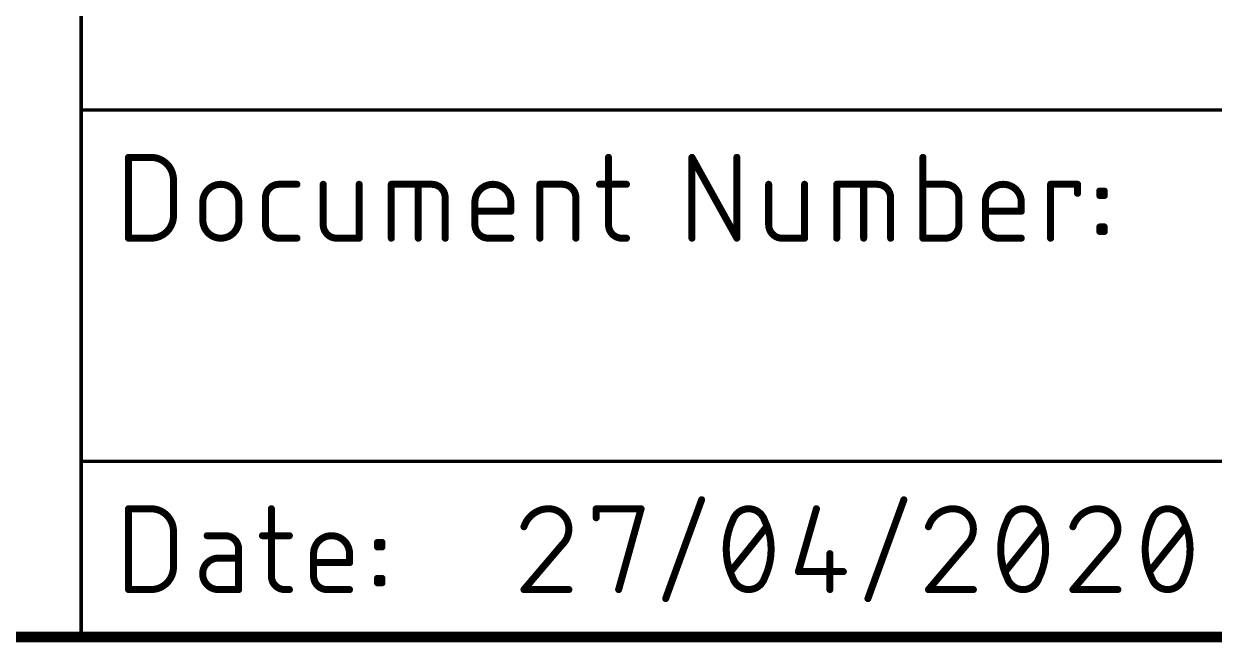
# Model space of a CAD drawing. Extents: x 0 to 264, y 0 to 180.
# Drawn here: x 160.9 to 195.31, y -0.15 to 17.73 of the extents above; entities that cross this region are included whole.
import ezdxf

# ---------------------------------------------------------------- set-up
doc = ezdxf.new("R2010")
doc.units = 0
doc.layers.add('94', color=12, linetype='CONTINUOUS')

msp = doc.modelspace()

# ---------------------------------------------------------------- linework, layer by layer
at = {"layer": '94'}
for points, const_width in [([(162.56, 15.24), (162.56, 22.86)], 0.1016), ([(162.56, 5.08), (162.56, 15.24)], 0.1016), ([(250.19, 15.24), (162.56, 15.24)], 0.1016), ([(163.9316, 11.5316), (163.9316, 13.8684)], 0.2032), ([(163.9316, 13.8684), (164.5807, 13.8684)], 0.2032), ([(177.8049, 13.8684), (177.8049, 11.9211)], 0.2032), ([(180.217, 11.5316), (180.217, 13.8684)], 0.2032), ([(180.217, 13.8684), (181.5152, 11.5316)], 0.2032), ([(181.5152, 11.5316), (181.5152, 13.8684)], 0.2032), ([(186.894, 13.8684), (186.894, 11.5316)], 0.2032), ([(165.2298, 13.2193), (165.2298, 12.1807)], 0.2032), ([(168.2801, 13.0895), (168.7994, 13.0895)], 0.2032), ([(169.5595, 13.0895), (169.5595, 11.9211)], 0.2032), ([(170.5981, 11.5316), (170.5981, 13.0895)], 0.2032), ([(171.5269, 11.5316), (171.5269, 13.0895)], 0.2032), ([(171.5269, 13.0895), (172.6953, 13.0895)], 0.2032), ([(172.3058, 11.5316), (172.3058, 13.0895)], 0.2032), ([(175.8231, 11.5316), (175.8231, 13.0895)], 0.2032), ([(175.8231, 13.0895), (176.4722, 13.0895)], 0.2032), ([(177.5453, 13.0895), (178.3242, 13.0895)], 0.2032), ([(182.4347, 13.0895), (182.4347, 11.9211)], 0.2032), ([(183.4733, 11.5316), (183.4733, 13.0895)], 0.2032), ([(184.4021, 11.5316), (184.4021, 13.0895)], 0.2032), ([(184.4021, 13.0895), (185.5705, 13.0895)], 0.2032), ([(185.1811, 11.5316), (185.1811, 13.0895)], 0.2032), ([(187.5431, 13.0895), (186.894, 13.0895)], 0.2032), ([(190.5838, 11.5316), (190.5838, 13.0895)], 0.2032), ([(190.5838, 13.0895), (191.3628, 13.0895)], 0.2032), ([(191.3628, 13.0895), (191.3628, 12.8298)], 0.2032), ([(167.8906, 11.9211), (167.8906, 12.7)], 0.2032), ([(173.0848, 12.7), (173.0848, 11.5316)], 0.2032), ([(176.8617, 12.7), (176.8617, 11.5316)], 0.2032), ([(185.96, 12.7), (185.96, 11.5316)], 0.2032), ([(187.9325, 11.9211), (187.9325, 12.7)], 0.2032), ([(192.0062, 12.7649), (192.0062, 12.8947)], 0.2032), ([(192.0062, 12.8947), (192.136, 12.8947)], 0.2032), ([(192.136, 12.7649), (192.0062, 12.7649)], 0.2032), ([(192.136, 12.8947), (192.136, 12.7649)], 0.2032), ([(166.0797, 12.0509), (166.0797, 12.5702)], 0.2032), ([(167.1183, 12.5702), (167.1183, 12.0509)], 0.2032), ([(173.944, 11.9211), (173.944, 12.5702)], 0.2032), ([(174.9826, 12.3105), (173.944, 12.3105)], 0.2032), ([(174.9826, 12.5702), (174.9826, 12.3105)], 0.2032), ([(188.6983, 11.9211), (188.6983, 12.5702)], 0.2032), ([(189.7369, 12.3105), (188.6983, 12.3105)], 0.2032), ([(189.7369, 12.5702), (189.7369, 12.3105)], 0.2032), ([(192.0062, 11.7263), (192.0062, 11.8562)], 0.2032), ([(192.0062, 11.8562), (192.136, 11.8562)], 0.2032), ([(192.136, 11.7263), (192.0062, 11.7263)], 0.2032), ([(192.136, 11.8562), (192.136, 11.7263)], 0.2032), ([(164.5807, 11.5316), (163.9316, 11.5316)], 0.2032), ([(168.7994, 11.5316), (168.2801, 11.5316)], 0.2032), ([(169.949, 11.5316), (170.5981, 11.5316)], 0.2032), ([(174.9826, 11.5316), (174.3335, 11.5316)], 0.2032), ([(178.1944, 11.5316), (178.3242, 11.5316)], 0.2032), ([(182.8242, 11.5316), (183.4733, 11.5316)], 0.2032), ([(186.894, 11.5316), (187.5431, 11.5316)], 0.2032), ([(189.7369, 11.5316), (189.0878, 11.5316)], 0.2032), ([(162.56, 0), (162.56, 5.08)], 0.1016), ([(162.56, 5.08), (233.68, 5.08)], 0.1016), ([(163.9316, 1.3716), (163.9316, 3.7084)], 0.2032), ([(163.9316, 3.7084), (164.5807, 3.7084)], 0.2032), ([(168.0615, 3.7084), (168.0615, 1.7611)], 0.2032), ([(177.4495, 3.4488), (177.4495, 3.7084)], 0.2032), ([(177.4495, 3.7084), (178.7477, 3.7084)], 0.2032), ([(178.7477, 3.7084), (178.0986, 1.3716)], 0.2032), ([(179.4584, 1.112), (180.497, 3.968)], 0.2032), ([(183.8148, 3.7084), (183.2955, 1.8909)], 0.2032), ([(185.3044, 1.112), (186.343, 3.968)], 0.2032), ([(165.2298, 3.0593), (165.2298, 2.0207)], 0.2032), ([(181.3375, 1.8909), (182.3761, 3.1891)], 0.2032), ([(189.2714, 1.8909), (190.31, 3.1891)], 0.2032), ([(193.4472, 1.8909), (194.4857, 3.1891)], 0.2032), ([(166.7237, 2.9295), (166.2044, 2.9295)], 0.2032), ([(167.8018, 2.9295), (168.5808, 2.9295)], 0.2032), ([(171.1274, 2.6049), (171.1274, 2.7347)], 0.2032), ([(171.1274, 2.7347), (171.2572, 2.7347)], 0.2032), ([(171.2572, 2.7347), (171.2572, 2.6049)], 0.2032), ([(176.4651, 2.6698), (175.3616, 1.3716)], 0.2032), ([(188.1572, 2.6698), (187.0537, 1.3716)], 0.2032), ([(192.333, 2.6698), (191.2295, 1.3716)], 0.2032), ([(167.1132, 1.3716), (167.1132, 2.54)], 0.2032), ([(169.2811, 1.7611), (169.2811, 2.4102)], 0.2032), ([(170.3197, 2.4102), (170.3197, 2.1505)], 0.2032), ([(171.2572, 2.6049), (171.1274, 2.6049)], 0.2032), ([(184.2043, 2.4102), (184.2043, 1.3716)], 0.2032), ([(167.1132, 2.2804), (166.529, 2.2804)], 0.2032), ([(170.3197, 2.1505), (169.2811, 2.1505)], 0.2032), ([(171.1274, 1.5663), (171.1274, 1.6962)], 0.2032), ([(171.1274, 1.6962), (171.2572, 1.6962)], 0.2032), ([(171.2572, 1.6962), (171.2572, 1.5663)], 0.2032), ([(183.2955, 1.8909), (184.5938, 1.8909)], 0.2032), ([(164.5807, 1.3716), (163.9316, 1.3716)], 0.2032), ([(166.529, 1.3716), (167.1132, 1.3716)], 0.2032), ([(168.4509, 1.3716), (168.5808, 1.3716)], 0.2032), ([(170.3197, 1.3716), (169.6706, 1.3716)], 0.2032), ([(171.2572, 1.5663), (171.1274, 1.5663)], 0.2032), ([(175.3616, 1.3716), (176.6598, 1.3716)], 0.2032), ([(187.0537, 1.3716), (188.3519, 1.3716)], 0.2032), ([(191.2295, 1.3716), (192.5277, 1.3716)], 0.2032), ([(0, 0), (264.16, 0)], 0.3), ([(162.56, 0), (233.68, 0)], 0.1016)]:
    msp.add_lwpolyline(points, dxfattribs=dict(at, const_width=const_width))
for points, const_width in [([(162.5854, 15.24, 1), (162.5346, 15.24)], 0.0508), ([(162.56, 15.2654, 1), (162.56, 15.2146)], 0.0508), ([(162.5346, 15.24, 1), (162.5854, 15.24)], 0.0508), ([(163.9824, 13.8684, 1), (163.8808, 13.8684)], 0.1016), ([(163.9316, 13.9192, 1), (163.9316, 13.8176)], 0.1016), ([(165.2298, 13.2193, 0.4142), (164.5807, 13.8684)], 0.2032), ([(164.5807, 13.9192, 1), (164.5807, 13.8176)], 0.1016), ([(164.5807, 13.8176, 1), (164.5807, 13.9192)], 0.1016), ([(177.8557, 13.8684, 1), (177.7541, 13.8684)], 0.1016), ([(180.2678, 13.8684, 1), (180.1662, 13.8684)], 0.1016), ([(180.2614, 13.8931, 1), (180.1726, 13.8437)], 0.1016), ([(181.566, 13.8684, 1), (181.4644, 13.8684)], 0.1016), ([(186.9448, 13.8684, 1), (186.8432, 13.8684)], 0.1016), ([(165.2806, 13.2193, 1), (165.179, 13.2193)], 0.1016), ([(165.179, 13.2193, 1), (165.2806, 13.2193)], 0.1016), ([(167.1183, 12.5702, 1), (166.0797, 12.5702)], 0.2032), ([(168.2801, 13.0895, 0.4142), (167.8906, 12.7)], 0.2032), ([(168.2801, 13.1403, 1), (168.2801, 13.0387)], 0.1016), ([(168.2801, 13.0387, 1), (168.2801, 13.1403)], 0.1016), ([(168.7994, 13.0387, 1), (168.7994, 13.1403)], 0.1016), ([(169.6103, 13.0895, 1), (169.5087, 13.0895)], 0.1016), ([(170.6489, 13.0895, 1), (170.5473, 13.0895)], 0.1016), ([(171.5777, 13.0895, 1), (171.4761, 13.0895)], 0.1016), ([(171.5269, 13.1403, 1), (171.5269, 13.0387)], 0.1016), ([(172.3566, 13.0895, 1), (172.255, 13.0895)], 0.1016), ([(173.0848, 12.7, 0.4142), (172.6953, 13.0895)], 0.2032), ([(172.6953, 13.1403, 1), (172.6953, 13.0387)], 0.1016), ([(172.6953, 13.0387, 1), (172.6953, 13.1403)], 0.1016), ([(174.9826, 12.5702, 1), (173.944, 12.5702)], 0.2032), ([(175.8739, 13.0895, 1), (175.7723, 13.0895)], 0.1016), ([(175.8231, 13.1403, 1), (175.8231, 13.0387)], 0.1016), ([(176.8617, 12.7, 0.4142), (176.4722, 13.0895)], 0.2032), ([(176.4722, 13.1403, 1), (176.4722, 13.0387)], 0.1016), ([(176.4722, 13.0387, 1), (176.4722, 13.1403)], 0.1016), ([(177.5453, 13.1403, 1), (177.5453, 13.0387)], 0.1016), ([(178.3242, 13.0387, 1), (178.3242, 13.1403)], 0.1016), ([(182.4855, 13.0895, 1), (182.3839, 13.0895)], 0.1016), ([(183.5241, 13.0895, 1), (183.4225, 13.0895)], 0.1016), ([(184.4529, 13.0895, 1), (184.3513, 13.0895)], 0.1016), ([(184.4021, 13.1403, 1), (184.4021, 13.0387)], 0.1016), ([(185.2319, 13.0895, 1), (185.1303, 13.0895)], 0.1016), ([(185.96, 12.7, 0.4142), (185.5705, 13.0895)], 0.2032), ([(185.5705, 13.1403, 1), (185.5705, 13.0387)], 0.1016), ([(185.5705, 13.0387, 1), (185.5705, 13.1403)], 0.1016), ([(186.894, 13.1403, 1), (186.894, 13.0387)], 0.1016), ([(187.9325, 12.7, 0.4142), (187.5431, 13.0895)], 0.2032), ([(187.5431, 13.1403, 1), (187.5431, 13.0387)], 0.1016), ([(187.5431, 13.0387, 1), (187.5431, 13.1403)], 0.1016), ([(189.7369, 12.5702, 1), (188.6983, 12.5702)], 0.2032), ([(190.6346, 13.0895, 1), (190.533, 13.0895)], 0.1016), ([(190.5838, 13.1403, 1), (190.5838, 13.0387)], 0.1016), ([(191.4136, 13.0895, 1), (191.312, 13.0895)], 0.1016), ([(191.3628, 13.0387, 1), (191.3628, 13.1403)], 0.1016), ([(167.9414, 12.7, 1), (167.8398, 12.7)], 0.1016), ([(167.8398, 12.7, 1), (167.9414, 12.7)], 0.1016), ([(173.1356, 12.7, 1), (173.034, 12.7)], 0.1016), ([(173.034, 12.7, 1), (173.1356, 12.7)], 0.1016), ([(176.9125, 12.7, 1), (176.8109, 12.7)], 0.1016), ([(176.8109, 12.7, 1), (176.9125, 12.7)], 0.1016), ([(186.0108, 12.7, 1), (185.9092, 12.7)], 0.1016), ([(185.9092, 12.7, 1), (186.0108, 12.7)], 0.1016), ([(187.9833, 12.7, 1), (187.8817, 12.7)], 0.1016), ([(187.8817, 12.7, 1), (187.9833, 12.7)], 0.1016), ([(191.312, 12.8298, 1), (191.4136, 12.8298)], 0.1016), ([(192.057, 12.8947, 1), (191.9554, 12.8947)], 0.1016), ([(192.0062, 12.9455, 1), (192.0062, 12.8439)], 0.1016), ([(192.0062, 12.8157, 1), (192.0062, 12.7141)], 0.1016), ([(191.9554, 12.7649, 1), (192.057, 12.7649)], 0.1016), ([(192.1868, 12.8947, 1), (192.0852, 12.8947)], 0.1016), ([(192.0852, 12.7649, 1), (192.1868, 12.7649)], 0.1016), ([(192.136, 12.8439, 1), (192.136, 12.9455)], 0.1016), ([(192.136, 12.7141, 1), (192.136, 12.8157)], 0.1016), ([(166.1305, 12.5702, 1), (166.0289, 12.5702)], 0.1016), ([(166.0289, 12.5702, 1), (166.1305, 12.5702)], 0.1016), ([(167.1691, 12.5702, 1), (167.0675, 12.5702)], 0.1016), ([(167.0675, 12.5702, 1), (167.1691, 12.5702)], 0.1016), ([(173.9948, 12.5702, 1), (173.8932, 12.5702)], 0.1016), ([(173.8932, 12.5702, 1), (173.9948, 12.5702)], 0.1016), ([(173.944, 12.3613, 1), (173.944, 12.2597)], 0.1016), ([(175.0334, 12.5702, 1), (174.9318, 12.5702)], 0.1016), ([(174.9318, 12.5702, 1), (175.0334, 12.5702)], 0.1016), ([(174.9826, 12.2597, 1), (174.9826, 12.3613)], 0.1016), ([(188.7491, 12.5702, 1), (188.6475, 12.5702)], 0.1016), ([(188.6475, 12.5702, 1), (188.7491, 12.5702)], 0.1016), ([(188.6983, 12.3613, 1), (188.6983, 12.2597)], 0.1016), ([(189.7877, 12.5702, 1), (189.6861, 12.5702)], 0.1016), ([(189.6861, 12.5702, 1), (189.7877, 12.5702)], 0.1016), ([(189.7369, 12.2597, 1), (189.7369, 12.3613)], 0.1016), ([(164.5807, 11.5316, 0.4142), (165.2298, 12.1807)], 0.2032), ([(165.2806, 12.1807, 1), (165.179, 12.1807)], 0.1016), ([(165.179, 12.1807, 1), (165.2806, 12.1807)], 0.1016), ([(166.0797, 12.0509, 1), (167.1183, 12.0509)], 0.2032), ([(166.1305, 12.0509, 1), (166.0289, 12.0509)], 0.1016), ([(166.0289, 12.0509, 1), (166.1305, 12.0509)], 0.1016), ([(167.1691, 12.0509, 1), (167.0675, 12.0509)], 0.1016), ([(167.0675, 12.0509, 1), (167.1691, 12.0509)], 0.1016), ([(174.9318, 12.3105, 1), (175.0334, 12.3105)], 0.1016), ([(189.6861, 12.3105, 1), (189.7877, 12.3105)], 0.1016), ([(167.8906, 11.9211, 0.4142), (168.2801, 11.5316)], 0.2032), ([(167.9414, 11.9211, 1), (167.8398, 11.9211)], 0.1016), ([(167.8398, 11.9211, 1), (167.9414, 11.9211)], 0.1016), ([(169.5595, 11.9211, 0.4142), (169.949, 11.5316)], 0.2032), ([(169.6103, 11.9211, 1), (169.5087, 11.9211)], 0.1016), ([(169.5087, 11.9211, 1), (169.6103, 11.9211)], 0.1016), ([(173.944, 11.9211, 0.4142), (174.3335, 11.5316)], 0.2032), ([(173.9948, 11.9211, 1), (173.8932, 11.9211)], 0.1016), ([(173.8932, 11.9211, 1), (173.9948, 11.9211)], 0.1016), ([(177.8049, 11.9211, 0.4142), (178.1944, 11.5316)], 0.2032), ([(177.8557, 11.9211, 1), (177.7541, 11.9211)], 0.1016), ([(177.7541, 11.9211, 1), (177.8557, 11.9211)], 0.1016), ([(182.4347, 11.9211, 0.4142), (182.8242, 11.5316)], 0.2032), ([(182.4855, 11.9211, 1), (182.3839, 11.9211)], 0.1016), ([(182.3839, 11.9211, 1), (182.4855, 11.9211)], 0.1016), ([(187.5431, 11.5316, 0.4142), (187.9325, 11.9211)], 0.2032), ([(187.9833, 11.9211, 1), (187.8817, 11.9211)], 0.1016), ([(187.8817, 11.9211, 1), (187.9833, 11.9211)], 0.1016), ([(188.6983, 11.9211, 0.4142), (189.0878, 11.5316)], 0.2032), ([(188.7491, 11.9211, 1), (188.6475, 11.9211)], 0.1016), ([(188.6475, 11.9211, 1), (188.7491, 11.9211)], 0.1016), ([(192.057, 11.8562, 1), (191.9554, 11.8562)], 0.1016), ([(192.0062, 11.907, 1), (192.0062, 11.8054)], 0.1016), ([(192.0062, 11.7771, 1), (192.0062, 11.6755)], 0.1016), ([(191.9554, 11.7263, 1), (192.057, 11.7263)], 0.1016), ([(192.1868, 11.8562, 1), (192.0852, 11.8562)], 0.1016), ([(192.0852, 11.7263, 1), (192.1868, 11.7263)], 0.1016), ([(192.136, 11.8054, 1), (192.136, 11.907)], 0.1016), ([(192.136, 11.6755, 1), (192.136, 11.7771)], 0.1016), ([(163.9316, 11.5824, 1), (163.9316, 11.4808)], 0.1016), ([(163.8808, 11.5316, 1), (163.9824, 11.5316)], 0.1016), ([(164.5807, 11.5824, 1), (164.5807, 11.4808)], 0.1016), ([(164.5807, 11.4808, 1), (164.5807, 11.5824)], 0.1016), ([(168.2801, 11.5824, 1), (168.2801, 11.4808)], 0.1016), ([(168.2801, 11.4808, 1), (168.2801, 11.5824)], 0.1016), ([(168.7994, 11.4808, 1), (168.7994, 11.5824)], 0.1016), ([(169.949, 11.5824, 1), (169.949, 11.4808)], 0.1016), ([(169.949, 11.4808, 1), (169.949, 11.5824)], 0.1016), ([(170.5473, 11.5316, 1), (170.6489, 11.5316)], 0.1016), ([(170.5981, 11.4808, 1), (170.5981, 11.5824)], 0.1016), ([(171.4761, 11.5316, 1), (171.5777, 11.5316)], 0.1016), ([(172.255, 11.5316, 1), (172.3566, 11.5316)], 0.1016), ([(173.034, 11.5316, 1), (173.1356, 11.5316)], 0.1016), ([(174.3335, 11.5824, 1), (174.3335, 11.4808)], 0.1016), ([(174.3335, 11.4808, 1), (174.3335, 11.5824)], 0.1016), ([(174.9826, 11.4808, 1), (174.9826, 11.5824)], 0.1016), ([(175.7723, 11.5316, 1), (175.8739, 11.5316)], 0.1016), ([(176.8109, 11.5316, 1), (176.9125, 11.5316)], 0.1016), ([(178.1944, 11.5824, 1), (178.1944, 11.4808)], 0.1016), ([(178.1944, 11.4808, 1), (178.1944, 11.5824)], 0.1016), ([(178.3242, 11.4808, 1), (178.3242, 11.5824)], 0.1016), ([(180.1662, 11.5316, 1), (180.2678, 11.5316)], 0.1016), ([(181.4644, 11.5316, 1), (181.566, 11.5316)], 0.1016), ([(181.4708, 11.5069, 1), (181.5597, 11.5563)], 0.1016), ([(182.8242, 11.5824, 1), (182.8242, 11.4808)], 0.1016), ([(182.8242, 11.4808, 1), (182.8242, 11.5824)], 0.1016), ([(183.4225, 11.5316, 1), (183.5241, 11.5316)], 0.1016), ([(183.4733, 11.4808, 1), (183.4733, 11.5824)], 0.1016), ([(184.3513, 11.5316, 1), (184.4529, 11.5316)], 0.1016), ([(185.1303, 11.5316, 1), (185.2319, 11.5316)], 0.1016), ([(185.9092, 11.5316, 1), (186.0108, 11.5316)], 0.1016), ([(186.894, 11.5824, 1), (186.894, 11.4808)], 0.1016), ([(186.8432, 11.5316, 1), (186.9448, 11.5316)], 0.1016), ([(187.5431, 11.5824, 1), (187.5431, 11.4808)], 0.1016), ([(187.5431, 11.4808, 1), (187.5431, 11.5824)], 0.1016), ([(189.0878, 11.5824, 1), (189.0878, 11.4808)], 0.1016), ([(189.0878, 11.4808, 1), (189.0878, 11.5824)], 0.1016), ([(189.7369, 11.4808, 1), (189.7369, 11.5824)], 0.1016), ([(190.533, 11.5316, 1), (190.6346, 11.5316)], 0.1016), ([(162.5854, 5.08, 1), (162.5346, 5.08)], 0.0508), ([(162.56, 5.1054, 1), (162.56, 5.0546)], 0.0508), ([(162.5346, 5.08, 1), (162.5854, 5.08)], 0.0508), ([(163.9824, 3.7084, 1), (163.8808, 3.7084)], 0.1016), ([(163.9316, 3.7592, 1), (163.9316, 3.6576)], 0.1016), ([(165.2298, 3.0593, 0.4142), (164.5807, 3.7084)], 0.2032), ([(164.5807, 3.7592, 1), (164.5807, 3.6576)], 0.1016), ([(164.5807, 3.6576, 1), (164.5807, 3.7592)], 0.1016), ([(168.1123, 3.7084, 1), (168.0107, 3.7084)], 0.1016), ([(176.0756, 3.7084, 0.3252), (175.3616, 3.1891)], 0.2032), ([(176.6598, 3.1242, 0.4142), (176.0756, 3.7084)], 0.2032), ([(176.0756, 3.7592, 1), (176.0756, 3.6576)], 0.1016), ([(176.0756, 3.6576, 1), (176.0756, 3.7592)], 0.1016), ([(177.5003, 3.7084, 1), (177.3987, 3.7084)], 0.1016), ([(177.4495, 3.7592, 1), (177.4495, 3.6576)], 0.1016), ([(178.7966, 3.6948, 1), (178.6988, 3.722)], 0.1016), ([(178.7477, 3.6576, 1), (178.7477, 3.7592)], 0.1016), ([(180.5447, 3.9507, 1), (180.4492, 3.9854)], 0.1016), ([(181.8568, 3.7084, 0.3205), (181.4024, 3.3838)], 0.2032), ([(182.3111, 3.3838, 0.3205), (181.8568, 3.7084)], 0.2032), ([(181.8568, 3.7592, 1), (181.8568, 3.6576)], 0.1016), ([(181.8568, 3.6576, 1), (181.8568, 3.7592)], 0.1016), ([(183.8637, 3.6944, 1), (183.766, 3.7224)], 0.1016), ([(186.3908, 3.9507, 1), (186.2953, 3.9854)], 0.1016), ([(187.7677, 3.7084, 0.3252), (187.0537, 3.1891)], 0.2032), ([(188.3519, 3.1242, 0.4142), (187.7677, 3.7084)], 0.2032), ([(187.7677, 3.7592, 1), (187.7677, 3.6576)], 0.1016), ([(187.7677, 3.6576, 1), (187.7677, 3.7592)], 0.1016), ([(189.7907, 3.7084, 0.3205), (189.3363, 3.3838)], 0.2032), ([(190.2451, 3.3838, 0.3205), (189.7907, 3.7084)], 0.2032), ([(189.7907, 3.7592, 1), (189.7907, 3.6576)], 0.1016), ([(189.7907, 3.6576, 1), (189.7907, 3.7592)], 0.1016), ([(191.9435, 3.7084, 0.3252), (191.2295, 3.1891)], 0.2032), ([(192.5277, 3.1242, 0.4142), (191.9435, 3.7084)], 0.2032), ([(191.9435, 3.7592, 1), (191.9435, 3.6576)], 0.1016), ([(191.9435, 3.6576, 1), (191.9435, 3.7592)], 0.1016), ([(193.9665, 3.7084, 0.3205), (193.5121, 3.3838)], 0.2032), ([(194.4208, 3.3838, 0.3205), (193.9665, 3.7084)], 0.2032), ([(193.9665, 3.7592, 1), (193.9665, 3.6576)], 0.1016), ([(193.9665, 3.6576, 1), (193.9665, 3.7592)], 0.1016), ([(177.3987, 3.4488, 1), (177.5003, 3.4488)], 0.1016), ([(181.4024, 3.3838, 0.1139), (181.2077, 2.54)], 0.2032), ([(181.3543, 3.4003, 1), (181.4504, 3.3674)], 0.1016), ([(181.4481, 3.3616, 1), (181.3567, 3.4061)], 0.1016), ([(182.5059, 2.54, 0.1139), (182.3111, 3.3838)], 0.2032), ([(182.3568, 3.4061, 1), (182.2655, 3.3616)], 0.1016), ([(182.2631, 3.3674, 1), (182.3592, 3.4003)], 0.1016), ([(189.3363, 3.3838, 0.1139), (189.1416, 2.54)], 0.2032), ([(189.2883, 3.4003, 1), (189.3844, 3.3674)], 0.1016), ([(189.382, 3.3616, 1), (189.2907, 3.4061)], 0.1016), ([(190.4398, 2.54, 0.1139), (190.2451, 3.3838)], 0.2032), ([(190.2907, 3.4061, 1), (190.1994, 3.3616)], 0.1016), ([(190.197, 3.3674, 1), (190.2931, 3.4003)], 0.1016), ([(193.5121, 3.3838, 0.1139), (193.3173, 2.54)], 0.2032), ([(193.464, 3.4003, 1), (193.5601, 3.3674)], 0.1016), ([(193.5577, 3.3616, 1), (193.4664, 3.4061)], 0.1016), ([(194.6156, 2.54, 0.1139), (194.4208, 3.3838)], 0.2032), ([(194.4665, 3.4061, 1), (194.3752, 3.3616)], 0.1016), ([(194.3728, 3.3674, 1), (194.4689, 3.4003)], 0.1016), ([(165.2806, 3.0593, 1), (165.179, 3.0593)], 0.1016), ([(165.179, 3.0593, 1), (165.2806, 3.0593)], 0.1016), ([(175.3133, 3.2048, 1), (175.4099, 3.1735)], 0.1016), ([(176.4651, 2.6698, 0.2053), (176.6598, 3.1242)], 0.2032), ([(176.7106, 3.1242, 1), (176.609, 3.1242)], 0.1016), ([(176.609, 3.1242, 1), (176.7106, 3.1242)], 0.1016), ([(182.4157, 3.1574, 1), (182.3364, 3.2208)], 0.1016), ([(187.0054, 3.2048, 1), (187.102, 3.1735)], 0.1016), ([(188.1572, 2.6698, 0.2053), (188.3519, 3.1242)], 0.2032), ([(188.4027, 3.1242, 1), (188.3011, 3.1242)], 0.1016), ([(188.3011, 3.1242, 1), (188.4027, 3.1242)], 0.1016), ([(190.3497, 3.1574, 1), (190.2703, 3.2208)], 0.1016), ([(191.1811, 3.2048, 1), (191.2778, 3.1735)], 0.1016), ([(192.333, 2.6698, 0.2053), (192.5277, 3.1242)], 0.2032), ([(192.5785, 3.1242, 1), (192.4769, 3.1242)], 0.1016), ([(192.4769, 3.1242, 1), (192.5785, 3.1242)], 0.1016), ([(194.5254, 3.1574, 1), (194.4461, 3.2208)], 0.1016), ([(166.2044, 2.9803, 1), (166.2044, 2.8787)], 0.1016), ([(167.1132, 2.54, 0.4142), (166.7237, 2.9295)], 0.2032), ([(166.7237, 2.9803, 1), (166.7237, 2.8787)], 0.1016), ([(166.7237, 2.8787, 1), (166.7237, 2.9803)], 0.1016), ([(167.8018, 2.9803, 1), (167.8018, 2.8787)], 0.1016), ([(168.5808, 2.8787, 1), (168.5808, 2.9803)], 0.1016), ([(170.3197, 2.4102, 1), (169.2811, 2.4102)], 0.2032), ([(171.1782, 2.7347, 1), (171.0766, 2.7347)], 0.1016), ([(171.1274, 2.7855, 1), (171.1274, 2.6839)], 0.1016), ([(171.308, 2.7347, 1), (171.2064, 2.7347)], 0.1016), ([(171.2572, 2.6839, 1), (171.2572, 2.7855)], 0.1016), ([(176.4301, 2.7066, 1), (176.5001, 2.633)], 0.1016), ([(176.5038, 2.6369, 1), (176.4264, 2.7027)], 0.1016), ([(188.1222, 2.7066, 1), (188.1922, 2.633)], 0.1016), ([(188.1959, 2.6369, 1), (188.1185, 2.7027)], 0.1016), ([(192.2979, 2.7066, 1), (192.368, 2.633)], 0.1016), ([(192.3717, 2.6369, 1), (192.2942, 2.7027)], 0.1016), ([(167.164, 2.54, 1), (167.0624, 2.54)], 0.1016), ([(167.0624, 2.54, 1), (167.164, 2.54)], 0.1016), ([(169.3319, 2.4102, 1), (169.2303, 2.4102)], 0.1016), ([(169.2303, 2.4102, 1), (169.3319, 2.4102)], 0.1016), ([(170.3705, 2.4102, 1), (170.2689, 2.4102)], 0.1016), ([(170.2689, 2.4102, 1), (170.3705, 2.4102)], 0.1016), ([(171.1274, 2.6557, 1), (171.1274, 2.5541)], 0.1016), ([(171.0766, 2.6049, 1), (171.1782, 2.6049)], 0.1016), ([(171.2064, 2.6049, 1), (171.308, 2.6049)], 0.1016), ([(171.2572, 2.5541, 1), (171.2572, 2.6557)], 0.1016), ([(181.2077, 2.54, 0.1139), (181.4024, 1.6962)], 0.2032), ([(181.2585, 2.54, 1), (181.1569, 2.54)], 0.1016), ([(181.1569, 2.54, 1), (181.2585, 2.54)], 0.1016), ([(182.3111, 1.6962, 0.1139), (182.5059, 2.54)], 0.2032), ([(182.5567, 2.54, 1), (182.4551, 2.54)], 0.1016), ([(182.4551, 2.54, 1), (182.5567, 2.54)], 0.1016), ([(184.2551, 2.4102, 1), (184.1535, 2.4102)], 0.1016), ([(189.1416, 2.54, 0.1139), (189.3363, 1.6962)], 0.2032), ([(189.1924, 2.54, 1), (189.0908, 2.54)], 0.1016), ([(189.0908, 2.54, 1), (189.1924, 2.54)], 0.1016), ([(190.2451, 1.6962, 0.1139), (190.4398, 2.54)], 0.2032), ([(190.4906, 2.54, 1), (190.389, 2.54)], 0.1016), ([(190.389, 2.54, 1), (190.4906, 2.54)], 0.1016), ([(193.3173, 2.54, 0.1139), (193.5121, 1.6962)], 0.2032), ([(193.3681, 2.54, 1), (193.2665, 2.54)], 0.1016), ([(193.2665, 2.54, 1), (193.3681, 2.54)], 0.1016), ([(194.4208, 1.6962, 0.1139), (194.6156, 2.54)], 0.2032), ([(194.6664, 2.54, 1), (194.5648, 2.54)], 0.1016), ([(194.5648, 2.54, 1), (194.6664, 2.54)], 0.1016), ([(164.5807, 1.3716, 0.4142), (165.2298, 2.0207)], 0.2032), ([(165.2806, 2.0207, 1), (165.179, 2.0207)], 0.1016), ([(165.179, 2.0207, 1), (165.2806, 2.0207)], 0.1016), ([(166.529, 2.2804, 1), (166.529, 1.3716)], 0.2032), ([(166.529, 2.3312, 1), (166.529, 2.2296)], 0.1016), ([(166.529, 2.2296, 1), (166.529, 2.3312)], 0.1016), ([(167.1132, 2.2296, 1), (167.1132, 2.3312)], 0.1016), ([(169.2811, 2.2013, 1), (169.2811, 2.0997)], 0.1016), ([(170.2689, 2.1505, 1), (170.3705, 2.1505)], 0.1016), ([(170.3197, 2.0997, 1), (170.3197, 2.2013)], 0.1016), ([(168.0615, 1.7611, 0.4142), (168.4509, 1.3716)], 0.2032), ([(168.1123, 1.7611, 1), (168.0107, 1.7611)], 0.1016), ([(168.0107, 1.7611, 1), (168.1123, 1.7611)], 0.1016), ([(169.2811, 1.7611, 0.4142), (169.6706, 1.3716)], 0.2032), ([(169.3319, 1.7611, 1), (169.2303, 1.7611)], 0.1016), ([(169.2303, 1.7611, 1), (169.3319, 1.7611)], 0.1016), ([(171.1782, 1.6962, 1), (171.0766, 1.6962)], 0.1016), ([(171.1274, 1.747, 1), (171.1274, 1.6454)], 0.1016), ([(171.308, 1.6962, 1), (171.2064, 1.6962)], 0.1016), ([(171.2572, 1.6454, 1), (171.2572, 1.747)], 0.1016), ([(181.2978, 1.9226, 1), (181.3771, 1.8592)], 0.1016), ([(181.4024, 1.6962, 0.3205), (181.8568, 1.3716)], 0.2032), ([(181.4504, 1.7126, 1), (181.3543, 1.6797)], 0.1016), ([(181.3567, 1.6739, 1), (181.4481, 1.7184)], 0.1016), ([(181.8568, 1.3716, 0.3205), (182.3111, 1.6962)], 0.2032), ([(182.2655, 1.7184, 1), (182.3568, 1.6739)], 0.1016), ([(182.3592, 1.6797, 1), (182.2631, 1.7126)], 0.1016), ([(183.2955, 1.9417, 1), (183.2955, 1.8401)], 0.1016), ([(183.2467, 1.9048, 1), (183.3444, 1.8769)], 0.1016), ([(184.5938, 1.8401, 1), (184.5938, 1.9417)], 0.1016), ([(189.2317, 1.9226, 1), (189.3111, 1.8592)], 0.1016), ([(189.3363, 1.6962, 0.3205), (189.7907, 1.3716)], 0.2032), ([(189.3844, 1.7126, 1), (189.2883, 1.6797)], 0.1016), ([(189.2907, 1.6739, 1), (189.382, 1.7184)], 0.1016), ([(189.7907, 1.3716, 0.3205), (190.2451, 1.6962)], 0.2032), ([(190.1994, 1.7184, 1), (190.2907, 1.6739)], 0.1016), ([(190.2931, 1.6797, 1), (190.197, 1.7126)], 0.1016), ([(193.4075, 1.9226, 1), (193.4868, 1.8592)], 0.1016), ([(193.5121, 1.6962, 0.3205), (193.9665, 1.3716)], 0.2032), ([(193.5601, 1.7126, 1), (193.464, 1.6797)], 0.1016), ([(193.4664, 1.6739, 1), (193.5577, 1.7184)], 0.1016), ([(193.9665, 1.3716, 0.3205), (194.4208, 1.6962)], 0.2032), ([(194.3752, 1.7184, 1), (194.4665, 1.6739)], 0.1016), ([(194.4689, 1.6797, 1), (194.3728, 1.7126)], 0.1016), ([(163.9316, 1.4224, 1), (163.9316, 1.3208)], 0.1016), ([(163.8808, 1.3716, 1), (163.9824, 1.3716)], 0.1016), ([(164.5807, 1.4224, 1), (164.5807, 1.3208)], 0.1016), ([(164.5807, 1.3208, 1), (164.5807, 1.4224)], 0.1016), ([(166.529, 1.4224, 1), (166.529, 1.3208)], 0.1016), ([(166.529, 1.3208, 1), (166.529, 1.4224)], 0.1016), ([(167.0624, 1.3716, 1), (167.164, 1.3716)], 0.1016), ([(167.1132, 1.3208, 1), (167.1132, 1.4224)], 0.1016), ([(168.4509, 1.4224, 1), (168.4509, 1.3208)], 0.1016), ([(168.4509, 1.3208, 1), (168.4509, 1.4224)], 0.1016), ([(168.5808, 1.3208, 1), (168.5808, 1.4224)], 0.1016), ([(169.6706, 1.4224, 1), (169.6706, 1.3208)], 0.1016), ([(169.6706, 1.3208, 1), (169.6706, 1.4224)], 0.1016), ([(170.3197, 1.3208, 1), (170.3197, 1.4224)], 0.1016), ([(171.1274, 1.6171, 1), (171.1274, 1.5155)], 0.1016), ([(171.0766, 1.5663, 1), (171.1782, 1.5663)], 0.1016), ([(171.2064, 1.5663, 1), (171.308, 1.5663)], 0.1016), ([(171.2572, 1.5155, 1), (171.2572, 1.6171)], 0.1016), ([(175.3616, 1.4224, 1), (175.3616, 1.3208)], 0.1016), ([(175.3229, 1.4045, 1), (175.4003, 1.3387)], 0.1016), ([(176.6598, 1.3208, 1), (176.6598, 1.4224)], 0.1016), ([(178.0496, 1.3852, 1), (178.1475, 1.358)], 0.1016), ([(181.8568, 1.4224, 1), (181.8568, 1.3208)], 0.1016), ([(181.8568, 1.3208, 1), (181.8568, 1.4224)], 0.1016), ([(184.1535, 1.3716, 1), (184.2551, 1.3716)], 0.1016), ([(187.0537, 1.4224, 1), (187.0537, 1.3208)], 0.1016), ([(187.015, 1.4045, 1), (187.0924, 1.3387)], 0.1016), ([(188.3519, 1.3208, 1), (188.3519, 1.4224)], 0.1016), ([(189.7907, 1.4224, 1), (189.7907, 1.3208)], 0.1016), ([(189.7907, 1.3208, 1), (189.7907, 1.4224)], 0.1016), ([(191.2295, 1.4224, 1), (191.2295, 1.3208)], 0.1016), ([(191.1908, 1.4045, 1), (191.2682, 1.3387)], 0.1016), ([(192.5277, 1.3208, 1), (192.5277, 1.4224)], 0.1016), ([(193.9665, 1.4224, 1), (193.9665, 1.3208)], 0.1016), ([(193.9665, 1.3208, 1), (193.9665, 1.4224)], 0.1016), ([(179.4106, 1.1293, 1), (179.5061, 1.0946)], 0.1016), ([(185.2567, 1.1293, 1), (185.3522, 1.0946)], 0.1016), ([(162.56, 0.0254, 1), (162.56, -0.0254)], 0.0508), ([(162.5346, 0, 1), (162.5854, 0)], 0.0508)]:
    msp.add_lwpolyline(points, format="xyb", dxfattribs=dict(at, const_width=const_width))

doc.saveas('drawing.dxf')
